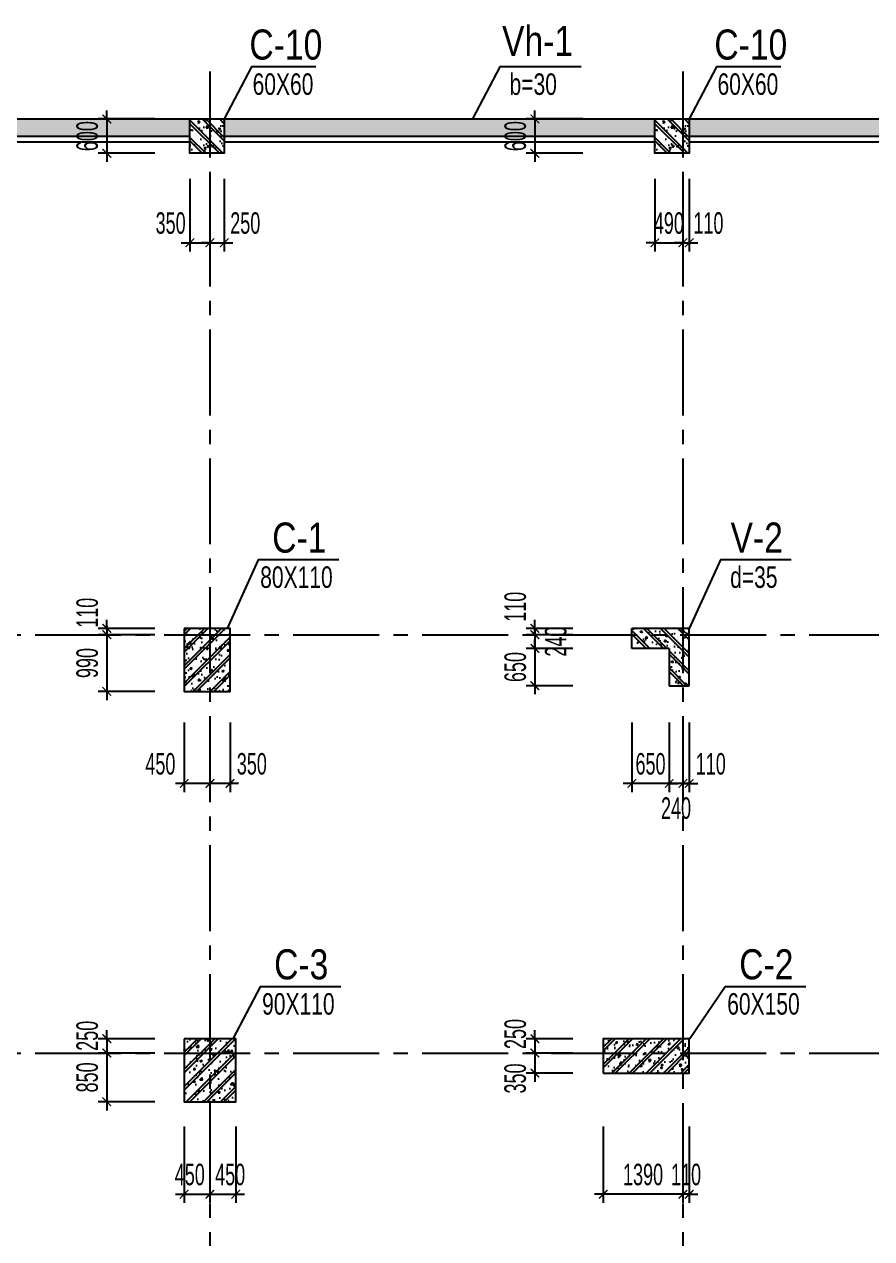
# Model space of a CAD drawing. Extents: x 1719887 to 1865417, y -150890 to 59748.
# Drawn here: x 1759431 to 1774213, y 12701 to 33891 of the extents above; entities that cross this region are included whole.
import ezdxf
from ezdxf.enums import TextEntityAlignment as Align

# ---------------------------------------------------------------- set-up
doc = ezdxf.new("R2010")
doc.units = 0
doc.header["$LTSCALE"] = 1000
doc.header["$MEASUREMENT"] = 0
doc.header["$PDMODE"] = 3
doc.linetypes.add('CENTER2', pattern=[1.125, 0.75, -0.125, 0.125, -0.125])
doc.layers.get('0').update_dxf_attribs({"linetype": 'CONTINUOUS'})
doc.layers.get('Defpoints').update_dxf_attribs({"linetype": 'CONTINUOUS'})
for name, color, linetype in [('CDC.01.AXIS', 160, 'CENTER2'), ('CDC.02.DIM', 1, 'CONTINUOUS'), ('CDC.05.STEEL', 4, 'CONTINUOUS'), ('CDC.06.TEXT', 2, 'CONTINUOUS'), ('CDC.10.HATCH', 9, 'CONTINUOUS'), ('CDC.11.NOTE', 8, 'CONTINUOUS')]:
    doc.layers.add(name, color=color, linetype=linetype)
doc.styles.add('ARIAL', font='arial.ttf', dxfattribs={"width": 0.6})
doc.dimstyles.new('D150', dxfattribs={"dimscale": 150, "dimtxt": 2.5, "dimasz": 1, "dimexe": 1, "dimexo": 0, "dimgap": 1, "dimtad": 1, "dimdec": 0, "dimdsep": 46, "dimtxsty": 'ARIAL', "dimblk": 'ARCHTICK', "dimcen": 1, "dimdle": 1, "dimclrd": 1, "dimclre": 1, "dimclrt": 2, "dimadec": 0, "dimazin": 0, "dimtfac": 0.00072, "dimtdec": 0, "dimtix": 1, "dimtmove": 2, "dimatfit": 3, "dimldrblk": 'ARCHTICK', "dimfxl": 1, "dimtolj": 1, "dimlwd": -1, "dimlwe": -1, "dimarcsym": 0})

# ---------------------------------------------------------------- blocks, each defined once
blk = doc.blocks.new('TH1')
at = {"layer": 'CDC.10.HATCH'}
h = blk.add_hatch(dxfattribs=at)
h.set_pattern_fill('CHAU-01', color=256, scale=80, style=0, pattern_type=2)
h.set_pattern_definition([(50, (0, 0), (573.80815, -50.20171), [60, -660]), (355, (0, 0), (-111.00107, 601.7537), [48, -528]), (100.4514, (47.8, -4.2), (462.8075, 551.55163), [50.99215, -560.91369]), (46.1842, (0, 160), (853.79284, -132.4152), [90, -990]), (96.6356, (71.15, 149), (747.73016, 779.2943), [76.48823, -841.3704]), (351.1842, (0, 160), (747.72956, 779.2949), [72, -792]), (21, (80, 120), (477.52564, -322.09511), [60, -660]), (326, (80, 120), (194.65227, 580.12004), [48, -528]), (71.4514, (119.8, 93.16), (672.1781, 258.0244), [50.99215, -560.91369]), (37.5, (0, 0), (9.727884, 266.315083), [0, -521.6, 0, -536, 0, -530]), (7.5, (0, 0), (210.45563, 315.52937), [0, -305.6, 0, -509.6, 0, -202]), (327.5, (-178.4, 0), (427.05795, -18.043897), [0, -200, 0, -624, 0, -828]), (317.5, (-258.4, 0), (466.548935, 80.083986), [0, -260, 0, -414.4, 0, -588]), (45, (0, 0), (-240.416306, 240.416306), []), (45, (0, 98), (-240.416306, 240.416306), [])])
h.paths.add_polyline_path([(1748680, -63848), (1741170, -63848), (1741170, -64148), (1748680, -64148)])
h.paths.add_polyline_path([(1756880, -63848), (1749280, -63848), (1749280, -64148), (1756880, -64148)])
h.paths.add_polyline_path([(1765080, -63848), (1757480, -63848), (1757480, -64148), (1765080, -64148)])
h.paths.add_polyline_path([(1773190, -63848), (1765680, -63848), (1765680, -64148), (1773190, -64148)])
h.paths.add_polyline_path([(1781280, -63848), (1773790, -63848), (1773790, -64148), (1781280, -64148)])
h.paths.add_polyline_path([(1789255, -63848), (1781880, -63848), (1781880, -64148), (1789255, -64148)])
h = blk.add_hatch(dxfattribs=at)
h.set_pattern_fill('CHAU-01', color=256, scale=50, angle=270, style=0, pattern_type=2)
h.set_pattern_definition([(320, (16323.46, -371169.8), (-31.376067, -358.63009), [37.5, -412.5]), (265, (16323.46, -371169.8), (376.09607, 69.37567), [30, -330]), (10.4514, (16320.85, -371199.68), (344.71977, -289.25469), [31.870095, -350.571056]), (316.1842, (16423.46, -371169.8), (-82.75951, -533.62052), [56.25, -618.75]), (6.6356, (16416.56, -371214.26), (487.05894, -467.33135), [47.80514, -525.8565]), (261.1842, (16423.46, -371169.8), (487.0593, -467.33097), [45, -495]), (291, (16398.46, -371219.8), (-201.309445, -298.453526), [37.5, -412.5]), (236, (16398.46, -371219.8), (362.57502, -121.657666), [30, -330]), (341.4514, (16381.7, -371244.67), (161.26525, -420.111314), [31.870095, -350.571056]), (307.5, (16323.46, -371169.8), (166.446927, -6.079928), [0, -326, 0, -335, 0, -331.25]), (277.5, (16323.46, -371169.8), (197.205856, -131.534769), [0, -191, 0, -318.5, 0, -126.25]), (237.5, (16323.46, -371058.3), (-11.277436, -266.911218), [0, -125, 0, -390, 0, -517.5]), (227.5, (16323.46, -371008.3), (50.05249, -291.593085), [0, -162.5, 0, -259, 0, -367.5]), (315, (16323.46, -371169.8), (150.26019, 150.26019), []), (315, (16384.71, -371169.8), (150.26019, 150.26019), [])])
h.paths.add_polyline_path([(1765680, -64448), (1765080, -64448), (1765080, -63848), (1765680, -63848)])
h = blk.add_hatch(dxfattribs=at)
h.set_pattern_fill('CHAU-01', color=256, scale=50, angle=270, style=0, pattern_type=2)
h.set_pattern_definition([(320, (24433.4, -371169.63), (-31.376067, -358.63009), [37.5, -412.5]), (265, (24433.4, -371169.63), (376.09607, 69.37567), [30, -330]), (10.4514, (24430.8, -371199.52), (344.71977, -289.25469), [31.870095, -350.571056]), (316.1842, (24533.4, -371169.63), (-82.75951, -533.62052), [56.25, -618.75]), (6.6356, (24526.5, -371214.1), (487.05894, -467.33135), [47.80514, -525.8565]), (261.1842, (24533.4, -371169.63), (487.0593, -467.33097), [45, -495]), (291, (24508.4, -371219.63), (-201.309445, -298.453526), [37.5, -412.5]), (236, (24508.4, -371219.63), (362.57502, -121.657666), [30, -330]), (341.4514, (24491.63, -371244.5), (161.26525, -420.111314), [31.870095, -350.571056]), (307.5, (24433.4, -371169.63), (166.446927, -6.079928), [0, -326, 0, -335, 0, -331.25]), (277.5, (24433.4, -371169.63), (197.205856, -131.534769), [0, -191, 0, -318.5, 0, -126.25]), (237.5, (24433.4, -371058.13), (-11.277436, -266.911218), [0, -125, 0, -390, 0, -517.5]), (227.5, (24433.4, -371008.13), (50.05249, -291.593085), [0, -162.5, 0, -259, 0, -367.5]), (315, (24433.4, -371169.63), (150.26019, 150.26019), []), (315, (24494.65, -371169.63), (150.26019, 150.26019), [])])
h.paths.add_polyline_path([(1773790, -64448), (1773190, -64448), (1773190, -63848), (1773790, -63848)])
h = blk.add_hatch(dxfattribs=at)
h.set_pattern_fill('CHAU-01', color=256, scale=50, style=0, pattern_type=2)
h.set_pattern_definition([(50, (16399.96, 0), (358.63009, -31.376067), [37.5, -412.5]), (355, (16399.96, 0), (-69.37567, 376.09607), [30, -330]), (100.4514, (16429.85, -2.6), (289.25469, 344.71977), [31.870095, -350.571056]), (46.1842, (16399.96, 100), (533.62052, -82.75951), [56.25, -618.75]), (96.6356, (16444.43, 93.1), (467.33135, 487.05894), [47.80514, -525.8565]), (351.1842, (16399.96, 100), (467.33097, 487.0593), [45, -495]), (21, (16449.96, 75), (298.453526, -201.309445), [37.5, -412.5]), (326, (16449.96, 75), (121.657666, 362.57502), [30, -330]), (71.4514, (16474.83, 58.22), (420.111314, 161.26525), [31.870095, -350.571056]), (37.5, (16399.96, 0), (6.079928, 166.446927), [0, -326, 0, -335, 0, -331.25]), (7.5, (16399.96, 0), (131.534769, 197.205856), [0, -191, 0, -318.5, 0, -126.25]), (327.5, (16288.46, 0), (266.911218, -11.277436), [0, -125, 0, -390, 0, -517.5]), (317.5, (16238.46, 0), (291.593085, 50.05249), [0, -162.5, 0, -259, 0, -367.5]), (45, (16399.96, 0), (-150.26019, 150.26019), []), (45, (16399.96, 61.25), (-150.26019, 150.26019), [])])
h.paths.add_polyline_path([(1765330, -72738), (1764980, -72738), (1764980, -72848), (1765330, -72848)])
h.paths.add_polyline_path([(1765330, -72848), (1764980, -72848), (1764980, -73838), (1765330, -73838)])
h.paths.add_polyline_path([(1765780, -72848), (1765330, -72848), (1765330, -73838), (1765780, -73838)])
h.paths.add_polyline_path([(1765780, -72738), (1765330, -72738), (1765330, -72848), (1765780, -72848)])
h = blk.add_hatch(dxfattribs=at)
h.set_pattern_fill('CHAU-01', color=256, scale=50, style=0, pattern_type=2)
h.set_pattern_definition([(130, (3514359.5, 0), (-358.63009, -31.376067), [37.5, -412.5]), (185, (3514359.5, 0), (69.37567, 376.09607), [30, -330]), (79.5486, (3514329.6, -2.6), (-289.25469, 344.71977), [31.870095, -350.571056]), (133.8158, (3514359.5, 100), (-533.62052, -82.75951), [56.25, -618.75]), (83.3644, (3514315.03, 93.1), (-467.33135, 487.05894), [47.80514, -525.8565]), (188.8158, (3514359.5, 100), (-467.33097, 487.0593), [45, -495]), (159, (3514309.5, 75), (-298.453526, -201.309445), [37.5, -412.5]), (214, (3514309.5, 75), (-121.657666, 362.57502), [30, -330]), (108.5486, (3514284.63, 58.22), (-420.111314, 161.26525), [31.870095, -350.571056]), (142.5, (3514359.5, 0), (-6.079928, 166.446927), [0, -326, 0, -335, 0, -331.25]), (172.5, (3514359.5, 0), (-131.534769, 197.205856), [0, -191, 0, -318.5, 0, -126.25]), (212.5, (3514471, 0), (-266.911218, -11.277436), [0, -125, 0, -390, 0, -517.5]), (222.5, (3514521, 0), (-291.593085, 50.05249), [0, -162.5, 0, -259, 0, -367.5]), (135, (3514359.5, 0), (150.26019, 150.26019), []), (135, (3514359.5, 61.25), (150.26019, 150.26019), [])])
h.paths.add_polyline_path([(1773680, -72848), (1773790, -72848), (1773790, -73738), (1773680, -73738)])
h.paths.add_polyline_path([(1772790, -72848), (1773680, -72848), (1773680, -73738), (1773440, -73738), (1773440, -73088), (1772790, -73088)])
h.paths.add_polyline_path([(1772790, -72738), (1773680, -72738), (1773680, -72848), (1772790, -72848)])
h.paths.add_polyline_path([(1773680, -72738), (1773790, -72738), (1773790, -72848), (1773680, -72848)])
h = blk.add_hatch(dxfattribs=at)
h.set_pattern_fill('CHAU-01', color=256, scale=50, style=0, pattern_type=2)
h.set_pattern_definition([(50, (0, 0), (358.63009, -31.376067), [37.5, -412.5]), (355, (0, 0), (-69.37567, 376.09607), [30, -330]), (100.4514, (29.9, -2.6), (289.25469, 344.71977), [31.870095, -350.571056]), (46.1842, (0, 100), (533.62052, -82.75951), [56.25, -618.75]), (96.6356, (44.47, 93.1), (467.33135, 487.05894), [47.80514, -525.8565]), (351.1842, (0, 100), (467.33097, 487.0593), [45, -495]), (21, (50, 75), (298.453526, -201.309445), [37.5, -412.5]), (326, (50, 75), (121.657666, 362.57502), [30, -330]), (71.4514, (74.87, 58.22), (420.111314, 161.26525), [31.870095, -350.571056]), (37.5, (0, 0), (6.079928, 166.446927), [0, -326, 0, -335, 0, -331.25]), (7.5, (0, 0), (131.534769, 197.205856), [0, -191, 0, -318.5, 0, -126.25]), (327.5, (-111.5, 0), (266.911218, -11.277436), [0, -125, 0, -390, 0, -517.5]), (317.5, (-161.5, 0), (291.593085, 50.05249), [0, -162.5, 0, -259, 0, -367.5]), (45, (0, 0), (-150.26019, 150.26019), []), (45, (0, 61.25), (-150.26019, 150.26019), [])])
h.paths.add_polyline_path([(1765430, -79898), (1764980, -79898), (1764980, -80148), (1765430, -80148)])
h.paths.add_polyline_path([(1765430, -80148), (1764980, -80148), (1764980, -80998), (1765430, -80998)])
h.paths.add_polyline_path([(1765880, -80148), (1765430, -80148), (1765430, -80998), (1765880, -80998)])
h.paths.add_polyline_path([(1765880, -79898), (1765430, -79898), (1765430, -80148), (1765880, -80148)])
h = blk.add_hatch(dxfattribs=at)
h.set_pattern_fill('CHAU-01', color=256, scale=50, style=0, pattern_type=2)
h.set_pattern_definition([(230, (3514359.5, -183495.4), (-358.63009, 31.376067), [37.5, -412.5]), (175, (3514359.5, -183495.4), (69.37567, -376.09607), [30, -330]), (280.4514, (3514329.6, -183492.77), (-289.25469, -344.71977), [31.870095, -350.571056]), (226.1842, (3514359.5, -183595.4), (-533.62052, 82.75951), [56.25, -618.75]), (276.6356, (3514315.03, -183588.5), (-467.33135, -487.05894), [47.80514, -525.8565]), (171.1842, (3514359.5, -183595.4), (-467.33097, -487.0593), [45, -495]), (201, (3514309.5, -183570.4), (-298.453526, 201.309445), [37.5, -412.5]), (146, (3514309.5, -183570.4), (-121.657666, -362.57502), [30, -330]), (251.4514, (3514284.63, -183553.6), (-420.111314, -161.26525), [31.870095, -350.571056]), (217.5, (3514359.5, -183495.39), (-6.079928, -166.446927), [0, -326, 0, -335, 0, -331.25]), (187.5, (3514359.5, -183495.39), (-131.534769, -197.205856), [0, -191, 0, -318.5, 0, -126.25]), (147.5, (3514471, -183495.39), (-266.911218, 11.277436), [0, -125, 0, -390, 0, -517.5]), (137.5, (3514521, -183495.39), (-291.593085, -50.05249), [0, -162.5, 0, -259, 0, -367.5]), (225, (3514359.5, -183495.39), (150.26019, -150.26019), []), (225, (3514359.5, -183556.64), (150.26019, -150.26019), [])])
h.paths.add_polyline_path([(1772290, -80498), (1773680, -80498), (1773680, -80148), (1772290, -80148)])
h.paths.add_polyline_path([(1772290, -80148), (1773680, -80148), (1773680, -79898), (1772290, -79898)])
h.paths.add_polyline_path([(1773680, -80148), (1773790, -80148), (1773790, -79898), (1773680, -79898)])
h.paths.add_polyline_path([(1773680, -80498), (1773790, -80498), (1773790, -80148), (1773680, -80148)])
at = {"layer": 'CDC.01.AXIS', "ltscale": 2}
for p, q in [((1765430, -63021), (1765430, -119734)), ((1773680, -63021), (1773680, -119734)), ((1733131, -63847), (1840145, -63847)), ((1733131, -72848), (1840145, -72848)), ((1733131, -80148), (1840145, -80148))]:
    blk.add_line(p, q, dxfattribs=at)
at = {"layer": 'CDC.05.STEEL'}
for p, q in [((1738264, -63848), (1834640, -63848)), ((1757480, -64148), (1765080, -64148)), ((1765680, -64148), (1773190, -64148)), ((1773790, -64148), (1781280, -64148)), ((1757480, -64248), (1765080, -64248)), ((1765680, -64248), (1773190, -64248)), ((1773790, -64248), (1781280, -64248))]:
    blk.add_line(p, q, dxfattribs=at)
at = {"layer": 'CDC.05.STEEL', "ltscale": 2000}
for p, q in [((1773790, -72738), (1772790, -72738)), ((1772790, -73088), (1772790, -72738)), ((1773790, -73738), (1773790, -72738)), ((1773440, -73088), (1772790, -73088)), ((1773440, -73088), (1773440, -73738)), ((1773440, -73738), (1773790, -73738))]:
    blk.add_line(p, q, dxfattribs=at)
for points in [[(1765680, -63848), (1765680, -64448), (1765080, -64448), (1765080, -63848)], [(1773790, -63848), (1773790, -64448), (1773190, -64448), (1773190, -63848)], [(1764980, -72738), (1764980, -73838), (1765780, -73838), (1765780, -72738)], [(1764980, -79898), (1764980, -80998), (1765880, -80998), (1765880, -79898)], [(1772290, -80498), (1773790, -80498), (1773790, -79898), (1772290, -79898)]]:
    blk.add_lwpolyline(points, close=True, dxfattribs=at)
blk = doc.blocks.new('_ARCHTICK')
at = {"color": 0, "linetype": 'ByBlock', "const_width": 0.15}
blk.add_lwpolyline([(-0.5, -0.5), (0.5, 0.5)], dxfattribs=at)
blk = doc.blocks.new('*D482')
at = {"layer": 'CDC.02.DIM', "color": 1, "transparency": 16777216}
for p, q in [((1770920, 21707), (1770920, 20494)), ((1771030, 21707), (1771030, 20494)), ((1770920, 20644), (1770770, 20644)), ((1771030, 20644), (1770920, 20644)), ((1771030, 20644), (1771180, 20644))]:
    blk.add_line(p, q, dxfattribs=at)
at = {"layer": 'Defpoints', "color": 0, "transparency": 16777216}
for p in [(1770920, 21707), (1771030, 21707), (1770920, 20644)]:
    blk.add_point(p, dxfattribs=at)
at = {"layer": 'CDC.02.DIM', "color": 1, "transparency": 16777216, "xscale": 150, "yscale": 150, "zscale": 150}
blk.add_blockref('_ARCHTICK', (1770920, 20644), dxfattribs=at)
at = {"layer": 'CDC.02.DIM', "color": 1, "transparency": 16777216, "xscale": 150, "yscale": 150, "zscale": 150, "rotation": 180}
blk.add_blockref('_ARCHTICK', (1771030, 20644), dxfattribs=at)
at = {"layer": 'CDC.02.DIM', "color": 2, "transparency": 16777216, "insert": (1771406, 20985), "char_height": 375, "attachment_point": 5, "style": 'ARIAL'}
blk.add_mtext('\\A1;110', dxfattribs=at)
blk = doc.blocks.new('*D483')
at = {"layer": 'CDC.02.DIM', "color": 1, "transparency": 16777216}
for p, q in [((1770680, 21707), (1770680, 20494)), ((1770920, 21707), (1770920, 20494)), ((1770680, 20644), (1770530, 20644)), ((1770920, 20644), (1770680, 20644)), ((1770920, 20644), (1771070, 20644))]:
    blk.add_line(p, q, dxfattribs=at)
at = {"layer": 'Defpoints', "color": 0, "transparency": 16777216}
for p in [(1770680, 21707), (1770920, 21707), (1770680, 20644)]:
    blk.add_point(p, dxfattribs=at)
at = {"layer": 'CDC.02.DIM', "color": 1, "transparency": 16777216, "xscale": 150, "yscale": 150, "zscale": 150}
blk.add_blockref('_ARCHTICK', (1770680, 20644), dxfattribs=at)
at = {"layer": 'CDC.02.DIM', "color": 1, "transparency": 16777216, "xscale": 150, "yscale": 150, "zscale": 150, "rotation": 180}
blk.add_blockref('_ARCHTICK', (1770920, 20644), dxfattribs=at)
at = {"layer": 'CDC.02.DIM', "color": 2, "transparency": 16777216, "insert": (1770800, 20212), "char_height": 375, "attachment_point": 5, "style": 'ARIAL'}
blk.add_mtext('\\A1;240', dxfattribs=at)
blk = doc.blocks.new('*D484')
at = {"layer": 'CDC.02.DIM', "color": 1, "transparency": 16777216}
for p, q in [((1770030, 21707), (1770030, 20494)), ((1770680, 21707), (1770680, 20494)), ((1770030, 20644), (1769880, 20644)), ((1770680, 20644), (1770030, 20644)), ((1770680, 20644), (1770830, 20644))]:
    blk.add_line(p, q, dxfattribs=at)
at = {"layer": 'Defpoints', "color": 0, "transparency": 16777216}
for p in [(1770030, 21707), (1770680, 21707), (1770030, 20644)]:
    blk.add_point(p, dxfattribs=at)
at = {"layer": 'CDC.02.DIM', "color": 1, "transparency": 16777216, "xscale": 150, "yscale": 150, "zscale": 150}
blk.add_blockref('_ARCHTICK', (1770030, 20644), dxfattribs=at)
at = {"layer": 'CDC.02.DIM', "color": 1, "transparency": 16777216, "xscale": 150, "yscale": 150, "zscale": 150, "rotation": 180}
blk.add_blockref('_ARCHTICK', (1770680, 20644), dxfattribs=at)
at = {"layer": 'CDC.02.DIM', "color": 2, "transparency": 16777216, "insert": (1770355, 20985), "char_height": 375, "attachment_point": 5, "style": 'ARIAL'}
blk.add_mtext('\\A1;650', dxfattribs=at)
blk = doc.blocks.new('*D485')
at = {"layer": 'CDC.02.DIM', "color": 1, "transparency": 16777216}
for p, q in [((1762670, 21707), (1762670, 20494)), ((1763020, 21707), (1763020, 20494)), ((1763170, 20644), (1762520, 20644))]:
    blk.add_line(p, q, dxfattribs=at)
at = {"layer": 'Defpoints', "color": 0, "transparency": 16777216}
for p in [(1762670, 21707), (1763020, 21707), (1762670, 20644)]:
    blk.add_point(p, dxfattribs=at)
at = {"layer": 'CDC.02.DIM', "color": 1, "transparency": 16777216, "xscale": 150, "yscale": 150, "zscale": 150, "rotation": 180}
blk.add_blockref('_ARCHTICK', (1762670, 20644), dxfattribs=at)
at = {"layer": 'CDC.02.DIM', "color": 1, "transparency": 16777216, "xscale": 150, "yscale": 150, "zscale": 150}
blk.add_blockref('_ARCHTICK', (1763020, 20644), dxfattribs=at)
at = {"layer": 'CDC.02.DIM', "color": 2, "transparency": 16777216, "insert": (1763400, 20985), "char_height": 375, "attachment_point": 5, "style": 'ARIAL'}
blk.add_mtext('\\A1;350', dxfattribs=at)
blk = doc.blocks.new('*D486')
at = {"layer": 'CDC.02.DIM', "color": 1, "transparency": 16777216}
for p, q in [((1762220, 21707), (1762220, 20494)), ((1762670, 21707), (1762670, 20494)), ((1762820, 20644), (1762070, 20644))]:
    blk.add_line(p, q, dxfattribs=at)
at = {"layer": 'Defpoints', "color": 0, "transparency": 16777216}
for p in [(1762220, 21707), (1762670, 21707), (1762220, 20644)]:
    blk.add_point(p, dxfattribs=at)
at = {"layer": 'CDC.02.DIM', "color": 1, "transparency": 16777216, "xscale": 150, "yscale": 150, "zscale": 150, "rotation": 180}
blk.add_blockref('_ARCHTICK', (1762220, 20644), dxfattribs=at)
at = {"layer": 'CDC.02.DIM', "color": 1, "transparency": 16777216, "xscale": 150, "yscale": 150, "zscale": 150}
blk.add_blockref('_ARCHTICK', (1762670, 20644), dxfattribs=at)
at = {"layer": 'CDC.02.DIM', "color": 2, "transparency": 16777216, "insert": (1761805, 20985), "char_height": 375, "attachment_point": 5, "style": 'ARIAL'}
blk.add_mtext('\\A1;450', dxfattribs=at)
blk = doc.blocks.new('*D509')
at = {"layer": 'CDC.02.DIM', "color": 1, "transparency": 16777216}
for p, q in [((1762220, 14659), (1762220, 13327)), ((1762670, 14659), (1762670, 13327)), ((1762070, 13477), (1762820, 13477))]:
    blk.add_line(p, q, dxfattribs=at)
at = {"layer": 'Defpoints', "color": 0, "transparency": 16777216}
for p in [(1762220, 14659), (1762670, 14659), (1762670, 13477)]:
    blk.add_point(p, dxfattribs=at)
at = {"layer": 'CDC.02.DIM', "color": 1, "transparency": 16777216, "xscale": 150, "yscale": 150, "zscale": 150, "rotation": 180}
blk.add_blockref('_ARCHTICK', (1762220, 13477), dxfattribs=at)
at = {"layer": 'CDC.02.DIM', "color": 1, "transparency": 16777216, "xscale": 150, "yscale": 150, "zscale": 150}
blk.add_blockref('_ARCHTICK', (1762670, 13477), dxfattribs=at)
at = {"layer": 'CDC.02.DIM', "color": 2, "transparency": 16777216, "insert": (1762318, 13819), "char_height": 375, "attachment_point": 5, "style": 'ARIAL'}
blk.add_mtext('\\A1;450', dxfattribs=at)
blk = doc.blocks.new('*D510')
at = {"layer": 'CDC.02.DIM', "color": 1, "transparency": 16777216}
for p, q in [((1762670, 14659), (1762670, 13327)), ((1763120, 14659), (1763120, 13327)), ((1762520, 13477), (1763270, 13477))]:
    blk.add_line(p, q, dxfattribs=at)
at = {"layer": 'Defpoints', "color": 0, "transparency": 16777216}
for p in [(1762670, 14659), (1763120, 14659), (1763120, 13477)]:
    blk.add_point(p, dxfattribs=at)
at = {"layer": 'CDC.02.DIM', "color": 1, "transparency": 16777216, "xscale": 150, "yscale": 150, "zscale": 150, "rotation": 180}
blk.add_blockref('_ARCHTICK', (1762670, 13477), dxfattribs=at)
at = {"layer": 'CDC.02.DIM', "color": 1, "transparency": 16777216, "xscale": 150, "yscale": 150, "zscale": 150}
blk.add_blockref('_ARCHTICK', (1763120, 13477), dxfattribs=at)
at = {"layer": 'CDC.02.DIM', "color": 2, "transparency": 16777216, "insert": (1763022, 13819), "char_height": 375, "attachment_point": 5, "style": 'ARIAL'}
blk.add_mtext('\\A1;450', dxfattribs=at)
blk = doc.blocks.new('*D511')
at = {"layer": 'CDC.02.DIM', "color": 1, "transparency": 16777216}
for p, q in [((1770920, 14659), (1770920, 13327)), ((1771030, 14659), (1771030, 13327)), ((1770920, 13477), (1770770, 13477)), ((1771030, 13477), (1770920, 13477)), ((1771030, 13477), (1771180, 13477))]:
    blk.add_line(p, q, dxfattribs=at)
at = {"layer": 'Defpoints', "color": 0, "transparency": 16777216}
for p in [(1770920, 14659), (1771030, 14659), (1770920, 13477)]:
    blk.add_point(p, dxfattribs=at)
at = {"layer": 'CDC.02.DIM', "color": 1, "transparency": 16777216, "xscale": 150, "yscale": 150, "zscale": 150}
blk.add_blockref('_ARCHTICK', (1770920, 13477), dxfattribs=at)
at = {"layer": 'CDC.02.DIM', "color": 1, "transparency": 16777216, "xscale": 150, "yscale": 150, "zscale": 150, "rotation": 180}
blk.add_blockref('_ARCHTICK', (1771030, 13477), dxfattribs=at)
at = {"layer": 'CDC.02.DIM', "color": 2, "transparency": 16777216, "insert": (1770975, 13819), "char_height": 375, "attachment_point": 5, "style": 'ARIAL'}
blk.add_mtext('\\A1;110', dxfattribs=at)
blk = doc.blocks.new('*D512')
at = {"layer": 'CDC.02.DIM', "color": 1, "transparency": 16777216}
for p, q in [((1769530, 14659), (1769530, 13327)), ((1770920, 14659), (1770920, 13327)), ((1771070, 13477), (1769380, 13477))]:
    blk.add_line(p, q, dxfattribs=at)
at = {"layer": 'Defpoints', "color": 0, "transparency": 16777216}
for p in [(1769530, 14659), (1770920, 14659), (1769530, 13477)]:
    blk.add_point(p, dxfattribs=at)
at = {"layer": 'CDC.02.DIM', "color": 1, "transparency": 16777216, "xscale": 150, "yscale": 150, "zscale": 150, "rotation": 180}
blk.add_blockref('_ARCHTICK', (1769530, 13477), dxfattribs=at)
at = {"layer": 'CDC.02.DIM', "color": 1, "transparency": 16777216, "xscale": 150, "yscale": 150, "zscale": 150}
blk.add_blockref('_ARCHTICK', (1770920, 13477), dxfattribs=at)
at = {"layer": 'CDC.02.DIM', "color": 2, "transparency": 16777216, "insert": (1770225, 13819), "char_height": 375, "attachment_point": 5, "style": 'ARIAL'}
blk.add_mtext('\\A1;1390', dxfattribs=at)
blk = doc.blocks.new('*D649')
at = {"layer": 'CDC.02.DIM', "color": 1, "transparency": 16777216}
for p, q in [((1762320, 31193), (1762320, 29929)), ((1762670, 31193), (1762670, 29929)), ((1762170, 30079), (1762820, 30079))]:
    blk.add_line(p, q, dxfattribs=at)
at = {"layer": 'Defpoints', "color": 0, "transparency": 16777216}
for p in [(1762320, 31193), (1762670, 31193), (1762670, 30079)]:
    blk.add_point(p, dxfattribs=at)
at = {"layer": 'CDC.02.DIM', "color": 1, "transparency": 16777216, "xscale": 150, "yscale": 150, "zscale": 150, "rotation": 180}
blk.add_blockref('_ARCHTICK', (1762320, 30079), dxfattribs=at)
at = {"layer": 'CDC.02.DIM', "color": 1, "transparency": 16777216, "xscale": 150, "yscale": 150, "zscale": 150}
blk.add_blockref('_ARCHTICK', (1762670, 30079), dxfattribs=at)
at = {"layer": 'CDC.02.DIM', "color": 2, "transparency": 16777216, "insert": (1761984, 30421), "char_height": 375, "attachment_point": 5, "style": 'ARIAL'}
blk.add_mtext('\\A1;350', dxfattribs=at)
blk = doc.blocks.new('*D650')
at = {"layer": 'CDC.02.DIM', "color": 1, "transparency": 16777216}
for p, q in [((1762670, 31193), (1762670, 29929)), ((1762920, 31193), (1762920, 29929)), ((1762670, 30079), (1762520, 30079)), ((1762670, 30079), (1762920, 30079)), ((1762920, 30079), (1763070, 30079))]:
    blk.add_line(p, q, dxfattribs=at)
at = {"layer": 'Defpoints', "color": 0, "transparency": 16777216}
for p in [(1762670, 31193), (1762920, 31193), (1762920, 30079)]:
    blk.add_point(p, dxfattribs=at)
at = {"layer": 'CDC.02.DIM', "color": 1, "transparency": 16777216, "xscale": 150, "yscale": 150, "zscale": 150}
blk.add_blockref('_ARCHTICK', (1762670, 30079), dxfattribs=at)
at = {"layer": 'CDC.02.DIM', "color": 1, "transparency": 16777216, "xscale": 150, "yscale": 150, "zscale": 150, "rotation": 180}
blk.add_blockref('_ARCHTICK', (1762920, 30079), dxfattribs=at)
at = {"layer": 'CDC.02.DIM', "color": 2, "transparency": 16777216, "insert": (1763286, 30421), "char_height": 375, "attachment_point": 5, "style": 'ARIAL'}
blk.add_mtext('\\A1;250', dxfattribs=at)
blk = doc.blocks.new('*D651')
at = {"layer": 'CDC.02.DIM', "color": 1, "transparency": 16777216}
for p, q in [((1770430, 31193), (1770430, 29929)), ((1770920, 31193), (1770920, 29929)), ((1770430, 30079), (1770280, 30079)), ((1770430, 30079), (1770920, 30079)), ((1770920, 30079), (1771070, 30079))]:
    blk.add_line(p, q, dxfattribs=at)
at = {"layer": 'Defpoints', "color": 0, "transparency": 16777216}
for p in [(1770430, 31193), (1770920, 31193), (1770920, 30079)]:
    blk.add_point(p, dxfattribs=at)
at = {"layer": 'CDC.02.DIM', "color": 1, "transparency": 16777216, "xscale": 150, "yscale": 150, "zscale": 150}
blk.add_blockref('_ARCHTICK', (1770430, 30079), dxfattribs=at)
at = {"layer": 'CDC.02.DIM', "color": 1, "transparency": 16777216, "xscale": 150, "yscale": 150, "zscale": 150, "rotation": 180}
blk.add_blockref('_ARCHTICK', (1770920, 30079), dxfattribs=at)
at = {"layer": 'CDC.02.DIM', "color": 2, "transparency": 16777216, "insert": (1770675, 30421), "char_height": 375, "attachment_point": 5, "style": 'ARIAL'}
blk.add_mtext('\\A1;490', dxfattribs=at)
blk = doc.blocks.new('*D652')
at = {"layer": 'CDC.02.DIM', "color": 1, "transparency": 16777216}
for p, q in [((1770920, 31193), (1770920, 29929)), ((1771030, 31193), (1771030, 29929)), ((1770920, 30079), (1770770, 30079)), ((1770920, 30079), (1771030, 30079)), ((1771030, 30079), (1771180, 30079))]:
    blk.add_line(p, q, dxfattribs=at)
at = {"layer": 'Defpoints', "color": 0, "transparency": 16777216}
for p in [(1770920, 31193), (1771030, 31193), (1771030, 30079)]:
    blk.add_point(p, dxfattribs=at)
at = {"layer": 'CDC.02.DIM', "color": 1, "transparency": 16777216, "xscale": 150, "yscale": 150, "zscale": 150}
blk.add_blockref('_ARCHTICK', (1770920, 30079), dxfattribs=at)
at = {"layer": 'CDC.02.DIM', "color": 1, "transparency": 16777216, "xscale": 150, "yscale": 150, "zscale": 150, "rotation": 180}
blk.add_blockref('_ARCHTICK', (1771030, 30079), dxfattribs=at)
at = {"layer": 'CDC.02.DIM', "color": 2, "transparency": 16777216, "insert": (1771365, 30421), "char_height": 375, "attachment_point": 5, "style": 'ARIAL'}
blk.add_mtext('\\A1;110', dxfattribs=at)
blk = doc.blocks.new('*D772')
at = {"layer": 'CDC.02.DIM', "color": 1, "transparency": 16777216}
for p, q in [((1761706, 32240), (1760721, 32240)), ((1760871, 32240), (1760871, 32390)), ((1760871, 32240), (1760871, 31640)), ((1761706, 31640), (1760721, 31640)), ((1760871, 31640), (1760871, 31490))]:
    blk.add_line(p, q, dxfattribs=at)
at = {"layer": 'Defpoints', "color": 0, "transparency": 16777216}
for p in [(1761706, 32240), (1760871, 31640), (1761706, 31640)]:
    blk.add_point(p, dxfattribs=at)
at = {"layer": 'CDC.02.DIM', "color": 1, "transparency": 16777216, "xscale": 150, "yscale": 150, "zscale": 150}
for p, rotation in [((1760871, 32240), 270), ((1760871, 31640), 90)]:
    blk.add_blockref('_ARCHTICK', p, dxfattribs=dict(at, rotation=rotation))
at = {"layer": 'CDC.02.DIM', "color": 2, "transparency": 16777216, "insert": (1760530, 31940), "char_height": 375, "attachment_point": 5, "rotation": 90, "style": 'ARIAL'}
blk.add_mtext('\\A1;600', dxfattribs=at)
blk = doc.blocks.new('*D773')
at = {"layer": 'CDC.02.DIM', "color": 1, "transparency": 16777216}
for p, q in [((1761706, 23351), (1760721, 23351)), ((1760871, 23351), (1760871, 23501)), ((1760871, 23351), (1760871, 23241)), ((1761706, 23241), (1760721, 23241)), ((1760871, 23241), (1760871, 23091))]:
    blk.add_line(p, q, dxfattribs=at)
at = {"layer": 'Defpoints', "color": 0, "transparency": 16777216}
for p in [(1761706, 23351), (1760871, 23241), (1761706, 23241)]:
    blk.add_point(p, dxfattribs=at)
at = {"layer": 'CDC.02.DIM', "color": 1, "transparency": 16777216, "xscale": 150, "yscale": 150, "zscale": 150}
for p, rotation in [((1760871, 23351), 270), ((1760871, 23241), 90)]:
    blk.add_blockref('_ARCHTICK', p, dxfattribs=dict(at, rotation=rotation))
at = {"layer": 'CDC.02.DIM', "color": 2, "transparency": 16777216, "insert": (1760530, 23622), "char_height": 375, "attachment_point": 5, "rotation": 90, "style": 'ARIAL'}
blk.add_mtext('\\A1;110', dxfattribs=at)
blk = doc.blocks.new('*D774')
at = {"layer": 'CDC.02.DIM', "color": 1, "transparency": 16777216}
for p, q in [((1760871, 23391), (1760871, 22101)), ((1761706, 23241), (1760721, 23241)), ((1761706, 22251), (1760721, 22251))]:
    blk.add_line(p, q, dxfattribs=at)
at = {"layer": 'Defpoints', "color": 0, "transparency": 16777216}
for p in [(1761706, 23241), (1760871, 22251), (1761706, 22251)]:
    blk.add_point(p, dxfattribs=at)
at = {"layer": 'CDC.02.DIM', "color": 1, "transparency": 16777216, "xscale": 150, "yscale": 150, "zscale": 150}
for p, rotation in [((1760871, 23241), 90), ((1760871, 22251), 270)]:
    blk.add_blockref('_ARCHTICK', p, dxfattribs=dict(at, rotation=rotation))
at = {"layer": 'CDC.02.DIM', "color": 2, "transparency": 16777216, "insert": (1760530, 22746), "char_height": 375, "attachment_point": 5, "rotation": 90, "style": 'ARIAL'}
blk.add_mtext('\\A1;990', dxfattribs=at)
blk = doc.blocks.new('*D770')
at = {"layer": 'CDC.02.DIM', "color": 1, "transparency": 16777216}
for p, q in [((1760871, 16191), (1760871, 16341)), ((1761706, 16191), (1760721, 16191)), ((1760871, 16191), (1760871, 15941)), ((1761706, 15941), (1760721, 15941)), ((1760871, 15941), (1760871, 15791))]:
    blk.add_line(p, q, dxfattribs=at)
at = {"layer": 'Defpoints', "color": 0, "transparency": 16777216}
for p in [(1761706, 16191), (1760871, 15941), (1761706, 15941)]:
    blk.add_point(p, dxfattribs=at)
at = {"layer": 'CDC.02.DIM', "color": 1, "transparency": 16777216, "xscale": 150, "yscale": 150, "zscale": 150}
for p, rotation in [((1760871, 16191), 270), ((1760871, 15941), 90)]:
    blk.add_blockref('_ARCHTICK', p, dxfattribs=dict(at, rotation=rotation))
at = {"layer": 'CDC.02.DIM', "color": 2, "transparency": 16777216, "insert": (1760530, 16242), "char_height": 375, "attachment_point": 5, "rotation": 90, "style": 'ARIAL'}
blk.add_mtext('\\A1;250', dxfattribs=at)
blk = doc.blocks.new('*D771')
at = {"layer": 'CDC.02.DIM', "color": 1, "transparency": 16777216}
for p, q in [((1761706, 15941), (1760721, 15941)), ((1760871, 16091), (1760871, 14941)), ((1761706, 15091), (1760721, 15091))]:
    blk.add_line(p, q, dxfattribs=at)
at = {"layer": 'Defpoints', "color": 0, "transparency": 16777216}
for p in [(1761706, 15941), (1760871, 15091), (1761706, 15091)]:
    blk.add_point(p, dxfattribs=at)
at = {"layer": 'CDC.02.DIM', "color": 1, "transparency": 16777216, "xscale": 150, "yscale": 150, "zscale": 150}
for p, rotation in [((1760871, 15941), 90), ((1760871, 15091), 270)]:
    blk.add_blockref('_ARCHTICK', p, dxfattribs=dict(at, rotation=rotation))
at = {"layer": 'CDC.02.DIM', "color": 2, "transparency": 16777216, "insert": (1760530, 15516), "char_height": 375, "attachment_point": 5, "rotation": 90, "style": 'ARIAL'}
blk.add_mtext('\\A1;850', dxfattribs=at)
blk = doc.blocks.new('*D829')
at = {"layer": 'CDC.02.DIM', "color": 1, "transparency": 16777216}
for p, q in [((1768997, 23351), (1768188, 23351)), ((1768338, 23351), (1768338, 23501)), ((1768338, 23351), (1768338, 23241)), ((1768997, 23241), (1768188, 23241)), ((1768338, 23241), (1768338, 23091))]:
    blk.add_line(p, q, dxfattribs=at)
at = {"layer": 'Defpoints', "color": 0, "transparency": 16777216}
for p in [(1768997, 23351), (1768338, 23241), (1768997, 23241)]:
    blk.add_point(p, dxfattribs=at)
at = {"layer": 'CDC.02.DIM', "color": 1, "transparency": 16777216, "xscale": 150, "yscale": 150, "zscale": 150}
for p, rotation in [((1768338, 23351), 270), ((1768338, 23241), 90)]:
    blk.add_blockref('_ARCHTICK', p, dxfattribs=dict(at, rotation=rotation))
at = {"layer": 'CDC.02.DIM', "color": 2, "transparency": 16777216, "insert": (1767997, 23727), "char_height": 375, "attachment_point": 5, "rotation": 90, "style": 'ARIAL'}
blk.add_mtext('\\A1;110', dxfattribs=at)
blk = doc.blocks.new('*D830')
at = {"layer": 'CDC.02.DIM', "color": 1, "transparency": 16777216}
for p, q in [((1768338, 23241), (1768338, 23391)), ((1768997, 23241), (1768188, 23241)), ((1768338, 23241), (1768338, 23001)), ((1768997, 23001), (1768188, 23001)), ((1768338, 23001), (1768338, 22851))]:
    blk.add_line(p, q, dxfattribs=at)
at = {"layer": 'Defpoints', "color": 0, "transparency": 16777216}
for p in [(1768997, 23241), (1768338, 23001), (1768997, 23001)]:
    blk.add_point(p, dxfattribs=at)
at = {"layer": 'CDC.02.DIM', "color": 1, "transparency": 16777216, "xscale": 150, "yscale": 150, "zscale": 150}
for p, rotation in [((1768338, 23241), 270), ((1768338, 23001), 90)]:
    blk.add_blockref('_ARCHTICK', p, dxfattribs=dict(at, rotation=rotation))
at = {"layer": 'CDC.02.DIM', "color": 2, "transparency": 16777216, "insert": (1768703, 23121), "char_height": 375, "attachment_point": 5, "rotation": 90, "style": 'ARIAL'}
blk.add_mtext('\\A1;240', dxfattribs=at)
blk = doc.blocks.new('*D831')
at = {"layer": 'CDC.02.DIM', "color": 1, "transparency": 16777216}
for p, q in [((1768338, 23001), (1768338, 23151)), ((1768997, 23001), (1768188, 23001)), ((1768338, 23001), (1768338, 22351)), ((1768997, 22351), (1768188, 22351)), ((1768338, 22351), (1768338, 22201))]:
    blk.add_line(p, q, dxfattribs=at)
at = {"layer": 'Defpoints', "color": 0, "transparency": 16777216}
for p in [(1768997, 23001), (1768338, 22351), (1768997, 22351)]:
    blk.add_point(p, dxfattribs=at)
at = {"layer": 'CDC.02.DIM', "color": 1, "transparency": 16777216, "xscale": 150, "yscale": 150, "zscale": 150}
for p, rotation in [((1768338, 23001), 270), ((1768338, 22351), 90)]:
    blk.add_blockref('_ARCHTICK', p, dxfattribs=dict(at, rotation=rotation))
at = {"layer": 'CDC.02.DIM', "color": 2, "transparency": 16777216, "insert": (1767997, 22676), "char_height": 375, "attachment_point": 5, "rotation": 90, "style": 'ARIAL'}
blk.add_mtext('\\A1;650', dxfattribs=at)
blk = doc.blocks.new('*D832')
at = {"layer": 'CDC.02.DIM', "color": 1, "transparency": 16777216}
for p, q in [((1768338, 16191), (1768338, 16341)), ((1768997, 16191), (1768188, 16191)), ((1768338, 16191), (1768338, 15941)), ((1768997, 15941), (1768188, 15941)), ((1768338, 15941), (1768338, 15791))]:
    blk.add_line(p, q, dxfattribs=at)
at = {"layer": 'Defpoints', "color": 0, "transparency": 16777216}
for p in [(1768997, 16191), (1768338, 15941), (1768997, 15941)]:
    blk.add_point(p, dxfattribs=at)
at = {"layer": 'CDC.02.DIM', "color": 1, "transparency": 16777216, "xscale": 150, "yscale": 150, "zscale": 150}
for p, rotation in [((1768338, 16191), 270), ((1768338, 15941), 90)]:
    blk.add_blockref('_ARCHTICK', p, dxfattribs=dict(at, rotation=rotation))
at = {"layer": 'CDC.02.DIM', "color": 2, "transparency": 16777216, "insert": (1767997, 16273), "char_height": 375, "attachment_point": 5, "rotation": 90, "style": 'ARIAL'}
blk.add_mtext('\\A1;250', dxfattribs=at)
blk = doc.blocks.new('*D833')
at = {"layer": 'CDC.02.DIM', "color": 1, "transparency": 16777216}
for p, q in [((1768997, 15941), (1768188, 15941)), ((1768338, 16091), (1768338, 15441)), ((1768997, 15591), (1768188, 15591))]:
    blk.add_line(p, q, dxfattribs=at)
at = {"layer": 'Defpoints', "color": 0, "transparency": 16777216}
for p in [(1768997, 15941), (1768338, 15591), (1768997, 15591)]:
    blk.add_point(p, dxfattribs=at)
at = {"layer": 'CDC.02.DIM', "color": 1, "transparency": 16777216, "xscale": 150, "yscale": 150, "zscale": 150}
for p, rotation in [((1768338, 15941), 90), ((1768338, 15591), 270)]:
    blk.add_blockref('_ARCHTICK', p, dxfattribs=dict(at, rotation=rotation))
at = {"layer": 'CDC.02.DIM', "color": 2, "transparency": 16777216, "insert": (1767996, 15497), "char_height": 375, "attachment_point": 5, "rotation": 90, "style": 'ARIAL'}
blk.add_mtext('\\A1;350', dxfattribs=at)
blk = doc.blocks.new('*D844')
at = {"layer": 'CDC.02.DIM', "color": 1, "transparency": 16777216}
for p, q in [((1769173, 32240), (1768188, 32240)), ((1768338, 32240), (1768338, 32390)), ((1768338, 32240), (1768338, 31640)), ((1769173, 31640), (1768188, 31640)), ((1768338, 31640), (1768338, 31490))]:
    blk.add_line(p, q, dxfattribs=at)
at = {"layer": 'Defpoints', "color": 0, "transparency": 16777216}
for p in [(1769173, 32240), (1768338, 31640), (1769173, 31640)]:
    blk.add_point(p, dxfattribs=at)
at = {"layer": 'CDC.02.DIM', "color": 1, "transparency": 16777216, "xscale": 150, "yscale": 150, "zscale": 150}
for p, rotation in [((1768338, 32240), 270), ((1768338, 31640), 90)]:
    blk.add_blockref('_ARCHTICK', p, dxfattribs=dict(at, rotation=rotation))
at = {"layer": 'CDC.02.DIM', "color": 2, "transparency": 16777216, "insert": (1767997, 31940), "char_height": 375, "attachment_point": 5, "rotation": 90, "style": 'ARIAL'}
blk.add_mtext('\\A1;600', dxfattribs=at)

msp = doc.modelspace()

# ---------------------------------------------------------------- linework, layer by layer
at = {"layer": 'CDC.11.NOTE'}
for points in [[(1764517, 33147.6), (1763396.2, 33147.6), (1762920.2, 32240.1)], [(1769145.5, 33147), (1767724.6, 33147), (1767248.1, 32240.5)], [(1772627, 33147.7), (1771506.1, 33147.7), (1771030.2, 32240.3)], [(1764917.6, 24544.8), (1763512.9, 24544.8), (1762970.2, 23350.6)], [(1772806, 24544.8), (1771572.9, 24544.8), (1771030.2, 23350.6)], [(1764950.9, 17098.4), (1763546.1, 17098.4), (1763070.2, 16190.9)], [(1773064.1, 17099), (1771659.3, 17099), (1771038.9, 16190.9)]]:
    msp.add_lwpolyline(points, dxfattribs=at)

# ---------------------------------------------------------------- block references
at = {"layer": 'CDC.10.HATCH'}
msp.add_blockref('TH1', (-2759.9, 96088.6), dxfattribs=at)

# ---------------------------------------------------------------- texts
at = {"layer": 'CDC.06.TEXT', "style": 'ARIAL'}
for s, height, width, p in [('C-10', 525, 0.8, (1763994, 33537.7)), ('C-10', 525, 0.8, (1772104, 33537.9)), ('60X60', 375, 0.7, (1763944.1, 32847.5)), ('b=30', 375, 0.7, (1768308.9, 32846.9)), ('60X60', 375, 0.7, (1772054, 32847.7)), ('C-1', 525, 0.8, (1764228.6, 24935)), ('V-2', 525, 0.8, (1772207.2, 24935)), ('80X110', 375, 0.7, (1764178.7, 24244.8)), ('d=35', 375, 0.7, (1772157.2, 24244.8)), ('C-3', 525, 0.8, (1764261.9, 17488.5)), ('C-2', 525, 0.8, (1772375.1, 17489.1)), ('90X110', 375, 0.7, (1764212, 16798.3)), ('60X150', 375, 0.7, (1772325.2, 16798.9))]:
    msp.add_text(s, height=height, dxfattribs=dict(at, width=width)).set_placement(p, align=Align.MIDDLE_CENTER)
at = {"layer": 'CDC.06.TEXT', "style": 'ARIAL', "width": 0.8}
msp.add_text('Vh-1', height=525, dxfattribs=at).set_placement((1767765.7, 33338.5))

# ---------------------------------------------------------------- dimensions: what is measured, and where the dimension line sits
at = {"layer": 'CDC.02.DIM'}
for base, p1, p2, angle, picture, middle in [((1760871.3, 31640.3), (1761706.1, 32240.3), (1761706.1, 31640.3), 90, '*D772', (1760529.9, 31940.3)), ((1768338.1, 31640.3), (1769172.8, 32240.3), (1769172.8, 31640.3), 90, '*D844', (1767996.6, 31940.3)), ((1760871.3, 22250.6), (1761706.1, 23240.9), (1761706.1, 22250.6), 90, '*D774', (1760529.9, 22745.7)), ((1768338.1, 22350.6), (1768997.4, 23000.6), (1768997.4, 22350.6), 90, '*D831', (1767996.6, 22675.6)), ((1770029.9, 20643.8), (1770679.9, 21706.8), (1770029.9, 21706.8), 180, '*D484', (1770354.9, 20985.3)), ((1760871.3, 15090.9), (1761706.1, 15940.9), (1761706.1, 15090.9), 90, '*D771', (1760529.9, 15515.9)), ((1769529.8, 13477.2), (1770919.9, 14658.8), (1769529.8, 14658.8), 180, '*D512', (1770224.9, 13818.8)), ((1770919.9, 13477.2), (1771029.8, 14658.8), (1770919.9, 14658.8), 180, '*D511', (1770974.9, 13818.7))]:
    dim = msp.add_linear_dim(base=base, p1=p1, p2=p2, angle=angle, dimstyle='D150', dxfattribs=at)
    dim.commit()
    dim.dimension.update_dxf_attribs({"geometry": picture, "text_midpoint": middle})
for base, p1, p2, picture, middle in [((1762669.9, 30079.2), (1762319.9, 31193), (1762669.9, 31193), '*D649', (1761984.2, 30420.8)), ((1762919.9, 30079.2), (1762669.9, 31193), (1762919.9, 31193), '*D650', (1763286, 30420.6)), ((1771029.9, 30079.2), (1770919.9, 31193), (1771029.9, 31193), '*D652', (1771364.6, 30420.6)), ((1762669.9, 13477.2), (1762219.9, 14658.8), (1762669.9, 14658.8), '*D509', (1762317.8, 13818.7)), ((1763119.9, 13477.2), (1762669.9, 14658.8), (1763119.9, 14658.8), '*D510', (1763022, 13818.7))]:
    dim = msp.add_linear_dim(base=base, p1=p1, p2=p2, dimstyle='D150', dxfattribs=at)
    dim.commit()
    dim.dimension.update_dxf_attribs({"geometry": picture, "text_midpoint": middle, "dimtype": 160})
dim = msp.add_linear_dim(base=(1770919.9, 30079.2), p1=(1770429.9, 31193), p2=(1770919.9, 31193), dimstyle='D150', dxfattribs=at)
dim.commit()
dim.dimension.update_dxf_attribs({"geometry": '*D651', "text_midpoint": (1770674.9, 30420.6)})
for base, p1, p2, angle, picture, middle in [((1760871.3, 23240.9), (1761706.1, 23350.6), (1761706.1, 23240.9), 90, '*D773', (1760529.9, 23622.1)), ((1768338.1, 23240.9), (1768997.4, 23350.6), (1768997.4, 23240.9), 90, '*D829', (1767996.6, 23726.6)), ((1768338.1, 23000.6), (1768997.4, 23240.9), (1768997.4, 23000.6), 90, '*D830', (1768702.5, 23120.7)), ((1762219.9, 20643.8), (1762669.9, 21706.8), (1762219.9, 21706.8), 180, '*D486', (1761804.9, 20985.3)), ((1762669.9, 20643.8), (1763019.9, 21706.8), (1762669.9, 21706.8), 180, '*D485', (1763400.3, 20985.4)), ((1770679.9, 20643.8), (1770919.9, 21706.8), (1770679.9, 21706.8), 180, '*D483', (1770799.9, 20212.4)), ((1770919.9, 20643.8), (1771029.9, 21706.8), (1770919.9, 21706.8), 180, '*D482', (1771406.5, 20985.3)), ((1760871.3, 15940.9), (1761706.1, 16190.9), (1761706.1, 15940.9), 90, '*D770', (1760529.9, 16242.2)), ((1768338.1, 15940.9), (1768997.4, 16190.9), (1768997.4, 15940.9), 90, '*D832', (1767996.6, 16272.7)), ((1768338.1, 15590.9), (1768997.4, 15940.9), (1768997.4, 15590.9), 90, '*D833', (1767996.5, 15497.2))]:
    dim = msp.add_linear_dim(base=base, p1=p1, p2=p2, angle=angle, dimstyle='D150', dxfattribs=at)
    dim.commit()
    dim.dimension.update_dxf_attribs({"geometry": picture, "text_midpoint": middle, "dimtype": 160})

doc.saveas('drawing.dxf')
